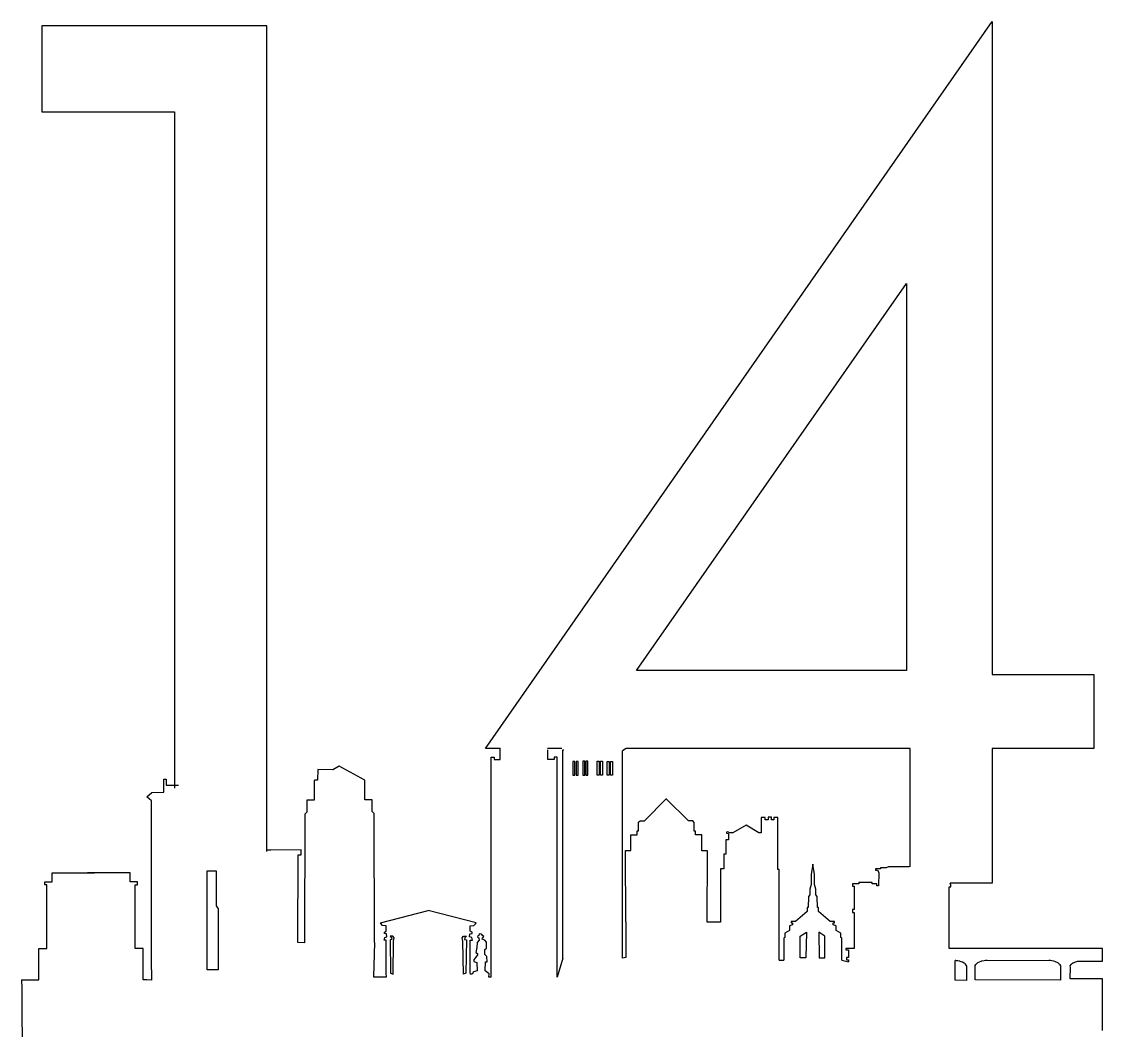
# Model space of a CAD drawing. Extents: x -137 to 89, y 6 to 354.
# Drawn here: x -114 to 89.1, y 164.1 to 353.8 of the extents above; entities that cross this region are included whole.
import ezdxf

# ---------------------------------------------------------------- set-up
doc = ezdxf.new("R2010")
doc.units = 0
doc.layers.add('outline', color=7, linetype='CONTINUOUS')

msp = doc.modelspace()

# ---------------------------------------------------------------- linework, layer by layer
at = {"layer": 'outline', "color": 7}
for points in [[(-24.035065, 217.137877), (-26.791486, 217.137877), (68.430036, 353.773317), (68.430036, 353.773317), (68.430036, 231.058897), (87.544187, 231.058897), (87.544187, 217.137877), (68.430036, 217.137877), (68.430036, 191.826957), (60.505482, 191.826957)], [(-67.884764, 197.766723), (-67.884764, 352.95703), (-110.195308, 352.95703), (-110.195308, 352.95703), (-110.195308, 336.796876), (-85.232421, 336.796876), (-85.232421, 209.6512)], [(-25.77047, 174.151214), (-25.77047, 215.46997), (-25.19527, 215.46997), (-25.19527, 215.085718), (-24.042518, 215.085718), (-24.042518, 217.213696)], [(-12.485897, 217.137877), (-15.164288, 217.137877)], [(-13.34113, 174.151113), (-13.34113, 215.46997), (-13.916329, 215.46997), (-13.916329, 215.085718), (-15.069082, 215.085718), (-15.069082, 216.896929)], [(-12.260942, 177.735696), (-12.260942, 216.844255), (-12.092948, 216.844255)], [(-0.361057, 217.137877), (-1.084061, 216.700597)], [(-1.084061, 177.735699), (-1.084061, 216.700597)], [(53.025344, 194.900711), (53.025346, 217.137877), (-0.361057, 217.137877)], [(-49.507168, 211.201698), (-54.326385, 213.806677), (-55.498626, 213.103333), (-58.338055, 213.155424), (-58.364106, 211.175637), (-58.928872, 211.148596)], [(-89.585286, 175.535921), (-89.585286, 207.296586), (-90.472113, 208.031778), (-89.52686, 208.872005), (-87.286258, 208.906994), (-87.286258, 211.357654), (-86.796127, 211.357654), (-86.796127, 210.202343), (-84.527344, 210.202343)], [(-60.769015, 180.619892), (-60.717085, 204.867833), (-60.335553, 205.23527), (-60.335553, 207.449512), (-58.954913, 207.449512), (-58.928864, 211.148583)], [(-47.667023, 180.673002), (-47.718953, 204.920945), (-48.100485, 205.288385), (-48.100485, 207.502625), (-49.481126, 207.502625), (-49.507176, 211.201698)], [(-0.440204, 184.535903), (-0.513044, 197.927873), (0.522611, 197.927873), (0.522611, 200.911174), (1.728295, 200.911174), (1.728295, 201.622223), (1.975617, 201.622223), (1.975617, 203.276171), (2.253855, 203.554409), (3.073103, 203.554409), (7.22146, 207.702769)], [(14.832463, 184.502518), (14.905302, 197.894498), (13.869647, 197.894498), (13.869647, 200.877802), (12.663961, 200.877802), (12.663961, 201.588851), (12.416642, 201.588851), (12.416642, 203.242799), (12.138403, 203.521035), (11.319157, 203.521035), (7.170797, 207.6694)], [(28.399028, 177.338704), (28.399028, 194.362163), (28.120787, 194.362163), (28.120787, 204.170616), (27.404345, 204.170616), (27.404345, 203.692982), (26.943775, 203.692982), (26.943775, 204.187676), (26.295565, 204.187676), (26.295565, 203.692982), (25.783818, 203.692982), (25.783818, 204.170616), (24.982081, 204.170616), (24.982081, 201.253664), (24.555625, 201.253664), (22.201598, 202.703615), (19.711102, 201.270724), (19.114066, 201.270724), (18.738784, 201.458372), (18.499973, 201.40717), (18.517033, 201.236583), (18.858194, 201.117187), (18.875254, 199.974293), (18.380572, 199.974293), (18.380572, 197.279101), (17.971161, 197.279101), (17.971161, 194.532732), (17.374125, 194.532732), (17.374125, 184.502515), (14.832455, 184.502515)], [(-67.179737, 198.024528), (-67.884574, 198.02181)], [(-60.769015, 180.619892), (-62.08923, 180.645292), (-62.037139, 197.108762), (-61.437993, 197.108762), (-61.464044, 198.046552), (-67.179737, 198.024528)], [(40.137733, 177.317932), (40.137733, 181.439161), (39.966807, 181.610093), (39.966807, 182.407743), (39.095568, 182.910753), (39.095568, 183.794151), (38.538015, 183.94354), (38.538015, 184.363903), (38.789313, 184.363903), (38.789313, 184.572802), (37.953669, 184.572802), (35.750616, 186.452992), (35.769587, 187.25066), (35.579671, 187.231769), (35.541712, 189.28289), (35.294818, 189.643729), (35.294818, 190.70728), (35.009939, 191.58091), (35.009939, 193.461087), (34.687084, 195.360192), (34.421193, 193.460992), (34.421193, 191.580804), (34.136314, 190.707185), (34.136314, 189.643644), (33.88942, 189.282784), (33.851461, 187.231674), (33.661543, 187.250671), (33.680513, 186.45301), (31.47746, 184.57282), (30.641816, 184.57282), (30.641816, 184.36391), (30.893115, 184.36391), (30.893115, 183.94354), (30.335561, 183.794162), (30.335561, 182.910761), (29.464322, 182.407751), (29.464322, 181.610093), (29.293394, 181.439172), (29.293394, 177.317943)], [(-113.99313, 173.656371), (-110.750698, 173.656371), (-110.750698, 179.50779), (-109.239819, 179.50779), (-109.239819, 191.38941), (-109.239819, 191.498321), (-109.646779, 191.498321), (-109.646779, 192.04283), (-108.276918, 192.04283), (-108.276918, 193.74512), (-100.278058, 193.74512)], [(-90.472854, 173.652051), (-91.123809, 173.652051), (-91.123809, 179.50348), (-92.634683, 179.50348), (-92.634683, 191.385089), (-92.634683, 191.49401), (-92.227735, 191.49401), (-92.227735, 192.038499), (-93.597591, 192.038499), (-93.597591, 193.740799), (-101.596448, 193.740799)], [(-77.403909, 194.138653), (-77.454614, 187.567512), (-77.050632, 187.005452), (-77.050632, 175.535961), (-79.105658, 175.535961)], [(-79.105653, 194.13859), (-77.403909, 194.13865)], [(-79.105653, 175.535921), (-79.105653, 194.138595)], [(52.56745, 194.854256), (48.966331, 194.854256), (48.493153, 194.688767), (47.452189, 194.688767), (47.452189, 194.499487), (46.516342, 194.499487), (46.516342, 194.226116), (46.894895, 194.226116), (47.122593, 193.831707), (47.084165, 191.313483), (46.75819, 191.324278), (46.75819, 191.702817), (45.874937, 191.702817), (45.874937, 191.934148), (43.382903, 191.934148), (43.382903, 191.692297), (42.194715, 191.692297), (42.194715, 191.271697), (42.510162, 191.271697), (42.510162, 186.834386), (42.14214, 186.834386), (42.14214, 186.298118), (42.468098, 186.298118), (42.468098, 179.505478), (40.932912, 179.505478), (40.932912, 179.253116), (41.427119, 179.253116), (41.427119, 177.833586), (41.048574, 177.833586), (41.048574, 177.423517), (41.416597, 177.423517), (41.416597, 176.992407)], [(52.847562, 194.854256), (52.56745, 194.854256)], [(60.324348, 179.521279), (60.324348, 191.143448), (60.627825, 191.143448), (60.627825, 191.650448), (60.387989, 191.707034)], [(-45.453064, 174.795241), (-45.453064, 181.111523), (-45.876281, 181.111523), (-45.74142, 181.614821), (-45.360013, 181.716971), (-45.397202, 182.269321), (-45.804446, 182.37318), (-45.804446, 182.604773), (-45.477051, 182.77246), (-45.477051, 183.786571), (-46.171765, 183.834572), (-46.427292, 184.153982), (-46.555056, 184.353602), (-37.571732, 186.693262)], [(-29.690388, 174.795294), (-29.690388, 181.111575), (-29.267171, 181.111575), (-29.402034, 181.614874), (-29.783442, 181.717024), (-29.746252, 182.269374), (-29.339008, 182.373236), (-29.339008, 182.604826), (-29.666406, 182.772516), (-29.666406, 183.786624), (-28.971692, 183.834625), (-28.716165, 184.154035), (-28.588403, 184.353655), (-37.571725, 186.693315)], [(-0.440204, 184.535903), (-0.440204, 177.819315), (-1.084061, 177.735614)], [(-26.945733, 179.311903), (-26.648907, 179.566321), (-26.627687, 180.711232), (-26.924513, 181.114084), (-27.412159, 181.304893), (-27.390939, 181.495713), (-27.094108, 181.771332), (-27.412135, 182.004563), (-27.56055, 182.195372), (-27.984593, 182.258973), (-28.048204, 181.940944), (-28.260227, 181.877343), (-28.302616, 181.665322), (-28.048193, 181.559332), (-28.005802, 181.071682), (-28.387437, 180.647652), (-28.429825, 179.693562), (-28.620646, 178.781872), (-28.28141, 178.569853), (-28.28141, 178.357832), (-28.620646, 177.891393), (-28.981079, 177.382533), (-28.981079, 177.106914), (-28.451029, 176.894892), (-28.387418, 175.304744), (-29.044683, 175.113924), (-29.341513, 174.711093), (-29.489924, 174.711093)], [(-47.667023, 180.673002), (-47.842643, 174.195121), (-45.389175, 174.195121), (-45.453064, 174.795201)], [(84.518226, 177.147564), (89.138052, 177.147564), (89.138052, 179.521274), (60.324375, 179.521274)], [(-25.77047, 174.151206), (-26.203655, 174.138611), (-26.118845, 174.732273), (-26.860918, 175.304723), (-26.818526, 177.043284), (-26.5005, 177.043284), (-26.585309, 177.997371), (-26.903341, 178.379022)], [(-12.260943, 177.735699), (-13.34113, 174.151118)], [(28.399028, 177.338704), (29.293404, 177.317908)], [(40.137744, 177.317935), (41.416615, 176.992405)], [(61.546705, 177.249654), (61.444607, 177.249654)], [(63.690714, 173.523169), (61.44461, 173.574268), (61.44461, 177.249717)], [(67.349507, 177.342874), (67.451604, 177.342874), (79.174858, 177.291773)], [(79.174858, 177.291823), (79.072758, 177.291823)], [(-89.585286, 175.535921), (-89.565556, 173.584222), (-90.472857, 173.652021)], [(-29.690388, 174.795204), (-29.489924, 174.711003)], [(63.690711, 173.523164), (63.690711, 176.228703), (63.563089, 176.407363)], [(65.205501, 173.616379), (65.205501, 176.321932), (65.333125, 176.500584)], [(81.318864, 173.565333), (81.318864, 176.270873), (81.191242, 176.449532)], [(89.138052, 164.130363), (89.138052, 173.829454), (83.088884, 173.829454), (83.114416, 176.024503), (83.088884, 176.279744)], [(-113.99313, 173.656371), (-113.94773, 171.949171)], [(81.318864, 173.565339), (65.20549, 173.616438)], [(-113.947719, 171.949171), (-113.878618, 157.573991)]]:
    msp.add_lwpolyline(points, dxfattribs=at)
for points in [[(52.32823, 304.547906), (52.32823, 231.800764), (1.575309, 231.800764)], [(-10.023125, 214.699993), (-10.395595, 214.699993), (-10.395595, 212.079401), (-10.023125, 212.079401), (-10.023125, 214.699993)], [(-9.415819, 214.699993), (-9.788289, 214.699993), (-9.788289, 212.079401), (-9.415819, 212.079401), (-9.415819, 214.699993)], [(-8.163025, 214.713137), (-8.535495, 214.713137), (-8.535495, 212.092545), (-8.163025, 212.092545), (-8.163025, 214.713137)], [(-7.555721, 214.713137), (-7.928191, 214.713137), (-7.928191, 212.092545), (-7.555721, 212.092545), (-7.555721, 214.713137)], [(-5.789281, 214.713142), (-5.416811, 214.713142), (-5.416811, 212.09255), (-5.789281, 212.09255), (-5.789281, 214.713142)], [(-5.181978, 214.713142), (-4.809508, 214.713142), (-4.809508, 212.09255), (-5.181978, 212.09255), (-5.181978, 214.713142)], [(-3.929184, 214.699993), (-3.556714, 214.699993), (-3.556714, 212.079401), (-3.929184, 212.079401), (-3.929184, 214.699993)], [(-3.321879, 214.699993), (-2.949409, 214.699993), (-2.949409, 212.079401), (-3.321879, 212.079401), (-3.321879, 214.699993)], [(-44.184781, 174.72964), (-44.08787, 180.912881), (-43.952186, 181.552533), (-44.223551, 181.862651), (-44.746899, 181.843252), (-44.456154, 181.513721), (-44.397993, 181.2036), (-44.746891, 181.126001), (-44.630593, 174.884631), (-44.184781, 174.72964)], [(-30.958671, 174.729691), (-31.05559, 180.912929), (-31.191274, 181.55258), (-30.919912, 181.862698), (-30.396563, 181.843304), (-30.687309, 181.513774), (-30.745469, 181.203656), (-30.396569, 181.126053), (-30.512869, 174.884683), (-30.958671, 174.729696)], [(33.414628, 177.773735), (32.351088, 177.773735), (32.351088, 181.837984), (33.509587, 182.597663), (33.414628, 177.773735)], [(35.921555, 177.773735), (36.985096, 177.773735), (36.985096, 181.837984), (35.826596, 182.597663), (35.921555, 177.773735)]]:
    msp.add_lwpolyline(points, close=True, dxfattribs=at)
for points in [[(-26.903341, 178.379022), (-26.924561, 178.485012), (-26.945733, 179.311903), (-26.945733, 179.311903)], [(62.363466, 177.122032), (61.776411, 177.224084), (61.546705, 177.249654), (61.546705, 177.249654)], [(63.180229, 176.790234), (62.644228, 176.994413), (62.363466, 177.122032), (62.363466, 177.122032)], [(63.563089, 176.407363), (63.33338, 176.637093), (63.180229, 176.790234), (63.180229, 176.790234)], [(65.333125, 176.500584), (65.562831, 176.730303), (65.715985, 176.883444), (65.715985, 176.883444)], [(65.715985, 176.883444), (66.251986, 177.087633), (66.532746, 177.215253), (66.532746, 177.215253)], [(66.532746, 177.215253), (67.119801, 177.317302), (67.349507, 177.342874), (67.349507, 177.342874)], [(79.991621, 177.164214), (79.404564, 177.266254), (79.174858, 177.291823), (79.174858, 177.291823)], [(80.808382, 176.832392), (80.272378, 177.036593), (79.991621, 177.164214), (79.991621, 177.164214)], [(81.191242, 176.449532), (80.961536, 176.679254), (80.808382, 176.832392), (80.808382, 176.832392)], [(83.318606, 176.611563), (83.599366, 176.841272), (83.803547, 176.917842), (83.803547, 176.917842)], [(83.803547, 176.917842), (84.237456, 177.070983), (84.518226, 177.147564), (84.518226, 177.147564)], [(83.088884, 176.279744), (83.216508, 176.509463), (83.318606, 176.611563), (83.318606, 176.611563)]]:
    msp.add_open_spline(points, degree=3, dxfattribs=at)

doc.saveas('drawing.dxf')
